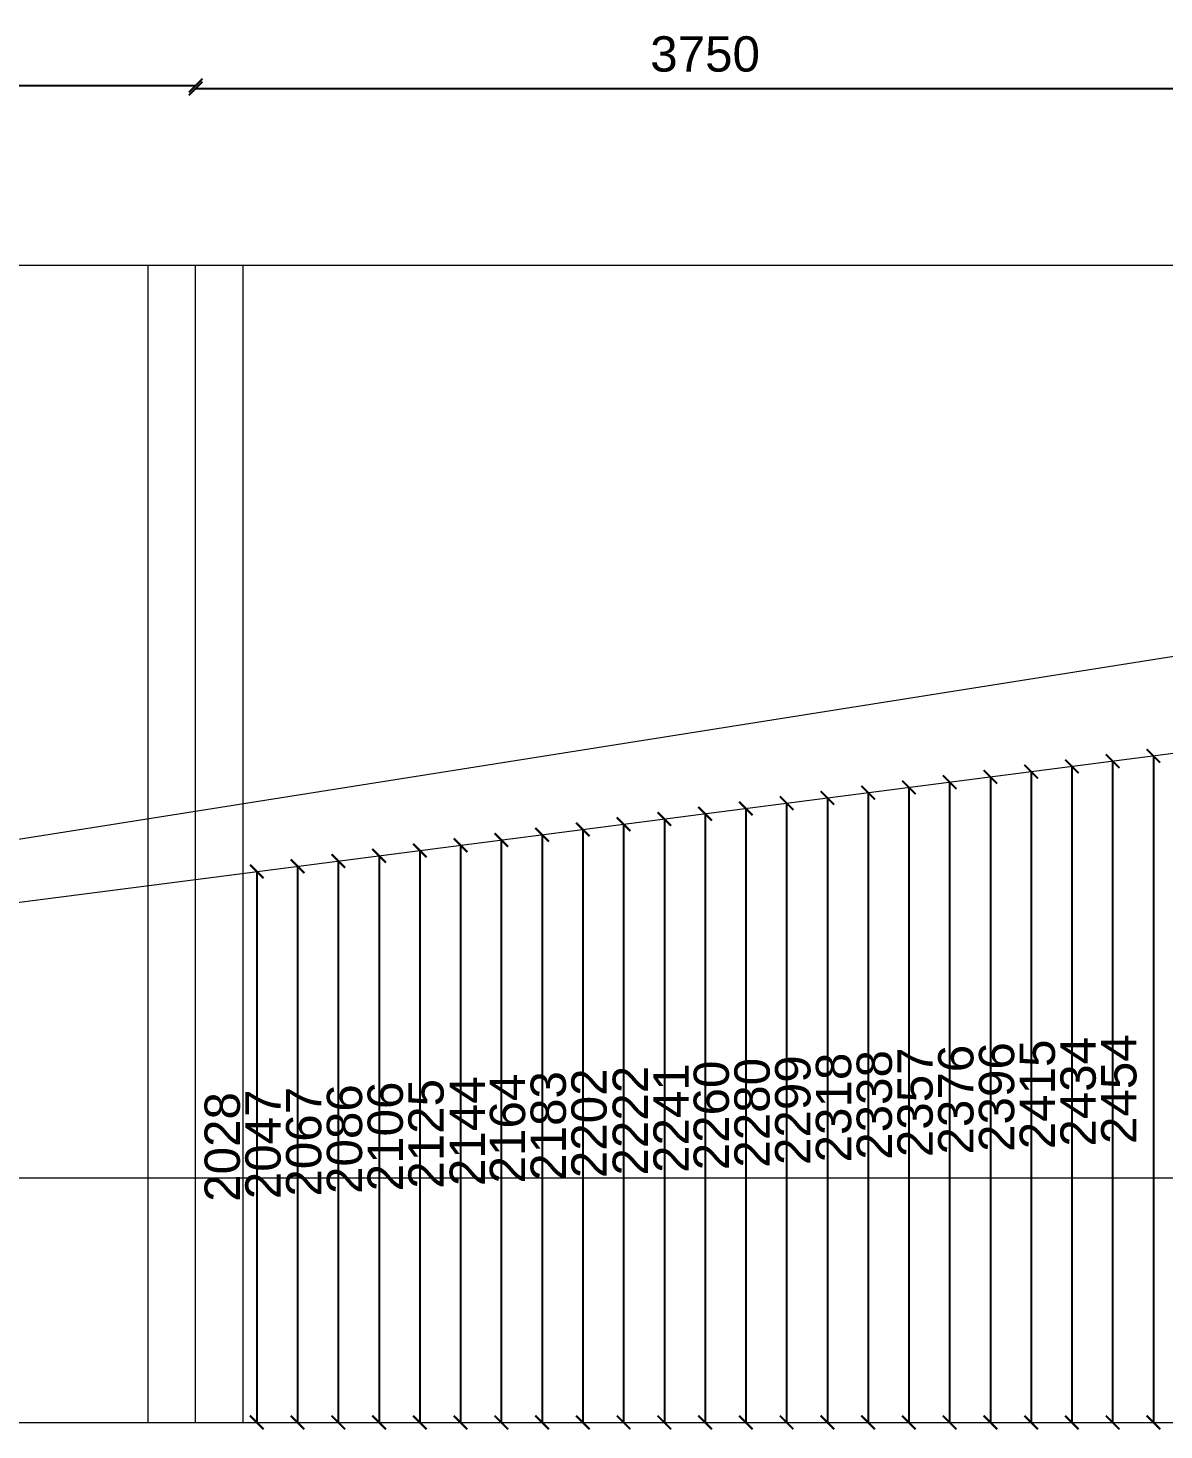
# Model space of a CAD drawing. Header units: inches. Extents: x -26151 to 62940, y -10194 to 246332.
# Drawn here: x -18248 to -17830, y 122421 to 122937 of the extents above; entities that cross this region are included whole.
import ezdxf

# ---------------------------------------------------------------- set-up
doc = ezdxf.new("R2010")
doc.units = ezdxf.units.IN
doc.header["$LTSCALE"] = 0.7
doc.header["$MEASUREMENT"] = 0
doc.layers.get('0').update_dxf_attribs({"lineweight": 13})
doc.layers.get('Defpoints').update_dxf_attribs({"lineweight": 5})
doc.layers.add('hach', color=9, linetype='Continuous', lineweight=9)
doc.styles.get("Standard").update_dxf_attribs({"font": 'arial.ttf', "height": 13})
doc.dimstyles.get("Standard").update_dxf_attribs({"dimtxt": 13, "dimasz": 5, "dimexe": 0.18, "dimexo": 0.0625, "dimgap": 6, "dimtad": 1, "dimdec": 0, "dimlfac": 10, "dimzin": 0, "dimdsep": 46, "dimtxsty": 'Standard', "dimblk": 'ARCHTICK', "dimcen": 0.09, "dimse1": 1, "dimse2": 1, "dimclrd": 1, "dimclre": 7, "dimclrt": 3, "dimadec": 0, "dimazin": 0, "dimtfac": 1, "dimtdec": 0, "dimtix": 1, "dimtofl": 0, "dimtmove": 0, "dimatfit": 3, "dimldrblk": 'ARCHTICK', "dimfxl": 0, "dimtolj": 1, "dimtzin": 0, "dimarcsym": 0})

# ---------------------------------------------------------------- blocks, each defined once
blk = doc.blocks.new('_ArchTick')
at = {"color": 0, "linetype": 'ByBlock', "lineweight": 0, "const_width": 0.15}
blk.add_lwpolyline([(-0.5, -0.5), (0.5, 0.5)], dxfattribs=at)
blk = doc.blocks.new('*D1726')
at = {"layer": 'Defpoints', "color": 0, "linetype": 'ByBlock', "lineweight": 30, "transparency": 16777216}
for p in [(-18185.98, 122916.2), (-18585.98, 122514.07), (-18185.98, 122424.07)]:
    blk.add_point(p, dxfattribs=at)
at = {"layer": 'hach', "color": 1, "linetype": 'ByBlock', "lineweight": -2, "transparency": 16777216}
blk.add_line((-18585.98, 122916.2), (-18185.98, 122916.2), dxfattribs=at)
at = {"layer": 'hach', "color": 1, "linetype": 'ByBlock', "lineweight": -2, "transparency": 16777216, "xscale": 5, "yscale": 5, "zscale": 5, "rotation": 180}
blk.add_blockref('_ArchTick', (-18585.98, 122916.2), dxfattribs=at)
at = {"layer": 'hach', "color": 1, "linetype": 'ByBlock', "lineweight": -2, "transparency": 16777216, "xscale": 5, "yscale": 5, "zscale": 5}
blk.add_blockref('_ArchTick', (-18185.98, 122916.2), dxfattribs=at)
at = {"layer": 'hach', "color": 3, "linetype": 'ByBlock', "transparency": 16777216, "insert": (-18385.98, 122928.84), "char_height": 13, "attachment_point": 5}
blk.add_mtext('\\A1;4000', dxfattribs=at)
blk = doc.blocks.new('*D1727')
at = {"layer": 'Defpoints', "color": 0, "linetype": 'ByBlock', "lineweight": 30, "transparency": 16777216}
for p in [(-17810.98, 122915.1), (-18185.98, 122514.07), (-17810.98, 122424.07)]:
    blk.add_point(p, dxfattribs=at)
at = {"layer": 'hach', "color": 1, "linetype": 'ByBlock', "lineweight": -2, "transparency": 16777216}
blk.add_line((-18185.98, 122915.1), (-17810.98, 122915.1), dxfattribs=at)
at = {"layer": 'hach', "color": 1, "linetype": 'ByBlock', "lineweight": -2, "transparency": 16777216, "xscale": 5, "yscale": 5, "zscale": 5, "rotation": 180}
blk.add_blockref('_ArchTick', (-18185.98, 122915.1), dxfattribs=at)
at = {"layer": 'hach', "color": 1, "linetype": 'ByBlock', "lineweight": -2, "transparency": 16777216, "xscale": 5, "yscale": 5, "zscale": 5}
blk.add_blockref('_ArchTick', (-17810.98, 122915.1), dxfattribs=at)
at = {"layer": 'hach', "color": 3, "linetype": 'ByBlock', "transparency": 16777216, "insert": (-17998.48, 122927.74), "char_height": 13, "attachment_point": 5}
blk.add_mtext('\\A1;3750', dxfattribs=at)
blk = doc.blocks.new('*D1731')
at = {"layer": 'Defpoints', "color": 0, "linetype": 'ByBlock', "lineweight": 30, "transparency": 16777216}
for p in [(-18163.48, 122626.88), (-18163.48, 122424.07), (-18163.48, 122424.07)]:
    blk.add_point(p, dxfattribs=at)
at = {"layer": 'hach', "color": 1, "linetype": 'ByBlock', "lineweight": -2, "transparency": 16777216}
blk.add_line((-18163.48, 122626.88), (-18163.48, 122424.07), dxfattribs=at)
at = {"layer": 'hach', "color": 1, "linetype": 'ByBlock', "lineweight": -2, "transparency": 16777216, "xscale": 5, "yscale": 5, "zscale": 5}
for p, rotation in [((-18163.48, 122626.88), 90), ((-18163.48, 122424.07), 270)]:
    blk.add_blockref('_ArchTick', p, dxfattribs=dict(at, rotation=rotation))
at = {"layer": 'hach', "color": 3, "linetype": 'ByBlock', "transparency": 16777216, "insert": (-18176.12, 122525.48), "char_height": 13, "attachment_point": 5, "rotation": 90}
blk.add_mtext('\\A1;2028', dxfattribs=at)
blk = doc.blocks.new('*D1732')
at = {"layer": 'Defpoints', "color": 0, "linetype": 'ByBlock', "lineweight": 30, "transparency": 16777216}
for p in [(-18148.48, 122628.82), (-18148.48, 122424.07), (-18148.48, 122424.07)]:
    blk.add_point(p, dxfattribs=at)
at = {"layer": 'hach', "color": 1, "linetype": 'ByBlock', "lineweight": -2, "transparency": 16777216}
blk.add_line((-18148.48, 122628.82), (-18148.48, 122424.07), dxfattribs=at)
at = {"layer": 'hach', "color": 1, "linetype": 'ByBlock', "lineweight": -2, "transparency": 16777216, "xscale": 5, "yscale": 5, "zscale": 5}
for p, rotation in [((-18148.48, 122628.82), 90), ((-18148.48, 122424.07), 270)]:
    blk.add_blockref('_ArchTick', p, dxfattribs=dict(at, rotation=rotation))
at = {"layer": 'hach', "color": 3, "linetype": 'ByBlock', "transparency": 16777216, "insert": (-18161.12, 122526.45), "char_height": 13, "attachment_point": 5, "rotation": 90}
blk.add_mtext('\\A1;2047', dxfattribs=at)
blk = doc.blocks.new('*D1733')
at = {"layer": 'Defpoints', "color": 0, "linetype": 'ByBlock', "lineweight": 30, "transparency": 16777216}
for p in [(-18133.48, 122630.75), (-18133.48, 122424.07), (-18133.48, 122424.07)]:
    blk.add_point(p, dxfattribs=at)
at = {"layer": 'hach', "color": 1, "linetype": 'ByBlock', "lineweight": -2, "transparency": 16777216}
blk.add_line((-18133.48, 122630.75), (-18133.48, 122424.07), dxfattribs=at)
at = {"layer": 'hach', "color": 1, "linetype": 'ByBlock', "lineweight": -2, "transparency": 16777216, "xscale": 5, "yscale": 5, "zscale": 5}
for p, rotation in [((-18133.48, 122630.75), 90), ((-18133.48, 122424.07), 270)]:
    blk.add_blockref('_ArchTick', p, dxfattribs=dict(at, rotation=rotation))
at = {"layer": 'hach', "color": 3, "linetype": 'ByBlock', "transparency": 16777216, "insert": (-18146.12, 122527.41), "char_height": 13, "attachment_point": 5, "rotation": 90}
blk.add_mtext('\\A1;2067', dxfattribs=at)
blk = doc.blocks.new('*D1734')
at = {"layer": 'Defpoints', "color": 0, "linetype": 'ByBlock', "lineweight": 30, "transparency": 16777216}
for p in [(-18118.48, 122632.69), (-18118.48, 122424.07), (-18118.48, 122424.07)]:
    blk.add_point(p, dxfattribs=at)
at = {"layer": 'hach', "color": 1, "linetype": 'ByBlock', "lineweight": -2, "transparency": 16777216}
blk.add_line((-18118.48, 122632.69), (-18118.48, 122424.07), dxfattribs=at)
at = {"layer": 'hach', "color": 1, "linetype": 'ByBlock', "lineweight": -2, "transparency": 16777216, "xscale": 5, "yscale": 5, "zscale": 5}
for p, rotation in [((-18118.48, 122632.69), 90), ((-18118.48, 122424.07), 270)]:
    blk.add_blockref('_ArchTick', p, dxfattribs=dict(at, rotation=rotation))
at = {"layer": 'hach', "color": 3, "linetype": 'ByBlock', "transparency": 16777216, "insert": (-18131.12, 122528.38), "char_height": 13, "attachment_point": 5, "rotation": 90}
blk.add_mtext('\\A1;2086', dxfattribs=at)
blk = doc.blocks.new('*D1735')
at = {"layer": 'Defpoints', "color": 0, "linetype": 'ByBlock', "lineweight": 30, "transparency": 16777216}
for p in [(-18103.48, 122634.62), (-18103.48, 122424.07), (-18103.48, 122424.07)]:
    blk.add_point(p, dxfattribs=at)
at = {"layer": 'hach', "color": 1, "linetype": 'ByBlock', "lineweight": -2, "transparency": 16777216}
blk.add_line((-18103.48, 122634.62), (-18103.48, 122424.07), dxfattribs=at)
at = {"layer": 'hach', "color": 1, "linetype": 'ByBlock', "lineweight": -2, "transparency": 16777216, "xscale": 5, "yscale": 5, "zscale": 5}
for p, rotation in [((-18103.48, 122634.62), 90), ((-18103.48, 122424.07), 270)]:
    blk.add_blockref('_ArchTick', p, dxfattribs=dict(at, rotation=rotation))
at = {"layer": 'hach', "color": 3, "linetype": 'ByBlock', "transparency": 16777216, "insert": (-18116.12, 122529.35), "char_height": 13, "attachment_point": 5, "rotation": 90}
blk.add_mtext('\\A1;2106', dxfattribs=at)
blk = doc.blocks.new('*D1736')
at = {"layer": 'Defpoints', "color": 0, "linetype": 'ByBlock', "lineweight": 30, "transparency": 16777216}
for p in [(-18088.48, 122636.56), (-18088.48, 122424.07), (-18088.48, 122424.07)]:
    blk.add_point(p, dxfattribs=at)
at = {"layer": 'hach', "color": 1, "linetype": 'ByBlock', "lineweight": -2, "transparency": 16777216}
blk.add_line((-18088.48, 122636.56), (-18088.48, 122424.07), dxfattribs=at)
at = {"layer": 'hach', "color": 1, "linetype": 'ByBlock', "lineweight": -2, "transparency": 16777216, "xscale": 5, "yscale": 5, "zscale": 5}
for p, rotation in [((-18088.48, 122636.56), 90), ((-18088.48, 122424.07), 270)]:
    blk.add_blockref('_ArchTick', p, dxfattribs=dict(at, rotation=rotation))
at = {"layer": 'hach', "color": 3, "linetype": 'ByBlock', "transparency": 16777216, "insert": (-18101.12, 122530.32), "char_height": 13, "attachment_point": 5, "rotation": 90}
blk.add_mtext('\\A1;2125', dxfattribs=at)
blk = doc.blocks.new('*D1737')
at = {"layer": 'Defpoints', "color": 0, "linetype": 'ByBlock', "lineweight": 30, "transparency": 16777216}
for p in [(-18073.48, 122638.49), (-18073.48, 122424.07), (-18073.48, 122424.07)]:
    blk.add_point(p, dxfattribs=at)
at = {"layer": 'hach', "color": 1, "linetype": 'ByBlock', "lineweight": -2, "transparency": 16777216}
blk.add_line((-18073.48, 122638.49), (-18073.48, 122424.07), dxfattribs=at)
at = {"layer": 'hach', "color": 1, "linetype": 'ByBlock', "lineweight": -2, "transparency": 16777216, "xscale": 5, "yscale": 5, "zscale": 5}
for p, rotation in [((-18073.48, 122638.49), 90), ((-18073.48, 122424.07), 270)]:
    blk.add_blockref('_ArchTick', p, dxfattribs=dict(at, rotation=rotation))
at = {"layer": 'hach', "color": 3, "linetype": 'ByBlock', "transparency": 16777216, "insert": (-18086.01, 122531.28), "char_height": 13, "attachment_point": 5, "rotation": 90}
blk.add_mtext('\\A1;2144', dxfattribs=at)
blk = doc.blocks.new('*D1738')
at = {"layer": 'Defpoints', "color": 0, "linetype": 'ByBlock', "lineweight": 30, "transparency": 16777216}
for p in [(-18058.48, 122640.43), (-18058.48, 122424.07), (-18058.48, 122424.07)]:
    blk.add_point(p, dxfattribs=at)
at = {"layer": 'hach', "color": 1, "linetype": 'ByBlock', "lineweight": -2, "transparency": 16777216}
blk.add_line((-18058.48, 122640.43), (-18058.48, 122424.07), dxfattribs=at)
at = {"layer": 'hach', "color": 1, "linetype": 'ByBlock', "lineweight": -2, "transparency": 16777216, "xscale": 5, "yscale": 5, "zscale": 5}
for p, rotation in [((-18058.48, 122640.43), 90), ((-18058.48, 122424.07), 270)]:
    blk.add_blockref('_ArchTick', p, dxfattribs=dict(at, rotation=rotation))
at = {"layer": 'hach', "color": 3, "linetype": 'ByBlock', "transparency": 16777216, "insert": (-18071.12, 122532.25), "char_height": 13, "attachment_point": 5, "rotation": 90}
blk.add_mtext('\\A1;2164', dxfattribs=at)
blk = doc.blocks.new('*D1739')
at = {"layer": 'Defpoints', "color": 0, "linetype": 'ByBlock', "lineweight": 30, "transparency": 16777216}
for p in [(-18043.48, 122642.36), (-18043.48, 122424.07), (-18043.48, 122424.07)]:
    blk.add_point(p, dxfattribs=at)
at = {"layer": 'hach', "color": 1, "linetype": 'ByBlock', "lineweight": -2, "transparency": 16777216}
blk.add_line((-18043.48, 122642.36), (-18043.48, 122424.07), dxfattribs=at)
at = {"layer": 'hach', "color": 1, "linetype": 'ByBlock', "lineweight": -2, "transparency": 16777216, "xscale": 5, "yscale": 5, "zscale": 5}
for p, rotation in [((-18043.48, 122642.36), 90), ((-18043.48, 122424.07), 270)]:
    blk.add_blockref('_ArchTick', p, dxfattribs=dict(at, rotation=rotation))
at = {"layer": 'hach', "color": 3, "linetype": 'ByBlock', "transparency": 16777216, "insert": (-18056.12, 122533.22), "char_height": 13, "attachment_point": 5, "rotation": 90}
blk.add_mtext('\\A1;2183', dxfattribs=at)
blk = doc.blocks.new('*D1740')
at = {"layer": 'Defpoints', "color": 0, "linetype": 'ByBlock', "lineweight": 30, "transparency": 16777216}
for p in [(-18028.48, 122644.3), (-18028.48, 122424.07), (-18028.48, 122424.07)]:
    blk.add_point(p, dxfattribs=at)
at = {"layer": 'hach', "color": 1, "linetype": 'ByBlock', "lineweight": -2, "transparency": 16777216}
blk.add_line((-18028.48, 122644.3), (-18028.48, 122424.07), dxfattribs=at)
at = {"layer": 'hach', "color": 1, "linetype": 'ByBlock', "lineweight": -2, "transparency": 16777216, "xscale": 5, "yscale": 5, "zscale": 5}
for p, rotation in [((-18028.48, 122644.3), 90), ((-18028.48, 122424.07), 270)]:
    blk.add_blockref('_ArchTick', p, dxfattribs=dict(at, rotation=rotation))
at = {"layer": 'hach', "color": 3, "linetype": 'ByBlock', "transparency": 16777216, "insert": (-18041.12, 122534.19), "char_height": 13, "attachment_point": 5, "rotation": 90}
blk.add_mtext('\\A1;2202', dxfattribs=at)
blk = doc.blocks.new('*D1741')
at = {"layer": 'Defpoints', "color": 0, "linetype": 'ByBlock', "lineweight": 30, "transparency": 16777216}
for p in [(-18013.48, 122646.23), (-18013.48, 122424.07), (-18013.48, 122424.07)]:
    blk.add_point(p, dxfattribs=at)
at = {"layer": 'hach', "color": 1, "linetype": 'ByBlock', "lineweight": -2, "transparency": 16777216}
blk.add_line((-18013.48, 122646.23), (-18013.48, 122424.07), dxfattribs=at)
at = {"layer": 'hach', "color": 1, "linetype": 'ByBlock', "lineweight": -2, "transparency": 16777216, "xscale": 5, "yscale": 5, "zscale": 5}
for p, rotation in [((-18013.48, 122646.23), 90), ((-18013.48, 122424.07), 270)]:
    blk.add_blockref('_ArchTick', p, dxfattribs=dict(at, rotation=rotation))
at = {"layer": 'hach', "color": 3, "linetype": 'ByBlock', "transparency": 16777216, "insert": (-18026.01, 122535.15), "char_height": 13, "attachment_point": 5, "rotation": 90}
blk.add_mtext('\\A1;2222', dxfattribs=at)
blk = doc.blocks.new('*D1742')
at = {"layer": 'Defpoints', "color": 0, "linetype": 'ByBlock', "lineweight": 30, "transparency": 16777216}
for p in [(-17998.48, 122648.17), (-17998.48, 122424.07), (-17998.48, 122424.07)]:
    blk.add_point(p, dxfattribs=at)
at = {"layer": 'hach', "color": 1, "linetype": 'ByBlock', "lineweight": -2, "transparency": 16777216}
blk.add_line((-17998.48, 122648.17), (-17998.48, 122424.07), dxfattribs=at)
at = {"layer": 'hach', "color": 1, "linetype": 'ByBlock', "lineweight": -2, "transparency": 16777216, "xscale": 5, "yscale": 5, "zscale": 5}
for p, rotation in [((-17998.48, 122648.17), 90), ((-17998.48, 122424.07), 270)]:
    blk.add_blockref('_ArchTick', p, dxfattribs=dict(at, rotation=rotation))
at = {"layer": 'hach', "color": 3, "linetype": 'ByBlock', "transparency": 16777216, "insert": (-18011.01, 122536.12), "char_height": 13, "attachment_point": 5, "rotation": 90}
blk.add_mtext('\\A1;2241', dxfattribs=at)
blk = doc.blocks.new('*D1743')
at = {"layer": 'Defpoints', "color": 0, "linetype": 'ByBlock', "lineweight": 30, "transparency": 16777216}
for p in [(-17983.48, 122650.1), (-17983.48, 122424.07), (-17983.48, 122424.07)]:
    blk.add_point(p, dxfattribs=at)
at = {"layer": 'hach', "color": 1, "linetype": 'ByBlock', "lineweight": -2, "transparency": 16777216}
blk.add_line((-17983.48, 122650.1), (-17983.48, 122424.07), dxfattribs=at)
at = {"layer": 'hach', "color": 1, "linetype": 'ByBlock', "lineweight": -2, "transparency": 16777216, "xscale": 5, "yscale": 5, "zscale": 5}
for p, rotation in [((-17983.48, 122650.1), 90), ((-17983.48, 122424.07), 270)]:
    blk.add_blockref('_ArchTick', p, dxfattribs=dict(at, rotation=rotation))
at = {"layer": 'hach', "color": 3, "linetype": 'ByBlock', "transparency": 16777216, "insert": (-17996.12, 122537.09), "char_height": 13, "attachment_point": 5, "rotation": 90}
blk.add_mtext('\\A1;2260', dxfattribs=at)
blk = doc.blocks.new('*D1744')
at = {"layer": 'Defpoints', "color": 0, "linetype": 'ByBlock', "lineweight": 30, "transparency": 16777216}
for p in [(-17968.48, 122652.04), (-17968.48, 122424.07), (-17968.48, 122424.07)]:
    blk.add_point(p, dxfattribs=at)
at = {"layer": 'hach', "color": 1, "linetype": 'ByBlock', "lineweight": -2, "transparency": 16777216}
blk.add_line((-17968.48, 122652.04), (-17968.48, 122424.07), dxfattribs=at)
at = {"layer": 'hach', "color": 1, "linetype": 'ByBlock', "lineweight": -2, "transparency": 16777216, "xscale": 5, "yscale": 5, "zscale": 5}
for p, rotation in [((-17968.48, 122652.04), 90), ((-17968.48, 122424.07), 270)]:
    blk.add_blockref('_ArchTick', p, dxfattribs=dict(at, rotation=rotation))
at = {"layer": 'hach', "color": 3, "linetype": 'ByBlock', "transparency": 16777216, "insert": (-17981.12, 122538.06), "char_height": 13, "attachment_point": 5, "rotation": 90}
blk.add_mtext('\\A1;2280', dxfattribs=at)
blk = doc.blocks.new('*D1745')
at = {"layer": 'Defpoints', "color": 0, "linetype": 'ByBlock', "lineweight": 30, "transparency": 16777216}
for p in [(-17953.48, 122653.97), (-17953.48, 122424.07), (-17953.48, 122424.07)]:
    blk.add_point(p, dxfattribs=at)
at = {"layer": 'hach', "color": 1, "linetype": 'ByBlock', "lineweight": -2, "transparency": 16777216}
blk.add_line((-17953.48, 122653.97), (-17953.48, 122424.07), dxfattribs=at)
at = {"layer": 'hach', "color": 1, "linetype": 'ByBlock', "lineweight": -2, "transparency": 16777216, "xscale": 5, "yscale": 5, "zscale": 5}
for p, rotation in [((-17953.48, 122653.97), 90), ((-17953.48, 122424.07), 270)]:
    blk.add_blockref('_ArchTick', p, dxfattribs=dict(at, rotation=rotation))
at = {"layer": 'hach', "color": 3, "linetype": 'ByBlock', "transparency": 16777216, "insert": (-17966.12, 122539.02), "char_height": 13, "attachment_point": 5, "rotation": 90}
blk.add_mtext('\\A1;2299', dxfattribs=at)
blk = doc.blocks.new('*D1746')
at = {"layer": 'Defpoints', "color": 0, "linetype": 'ByBlock', "lineweight": 30, "transparency": 16777216}
for p in [(-17938.48, 122655.91), (-17938.48, 122424.07), (-17938.48, 122424.07)]:
    blk.add_point(p, dxfattribs=at)
at = {"layer": 'hach', "color": 1, "linetype": 'ByBlock', "lineweight": -2, "transparency": 16777216}
blk.add_line((-17938.48, 122655.91), (-17938.48, 122424.07), dxfattribs=at)
at = {"layer": 'hach', "color": 1, "linetype": 'ByBlock', "lineweight": -2, "transparency": 16777216, "xscale": 5, "yscale": 5, "zscale": 5}
for p, rotation in [((-17938.48, 122655.91), 90), ((-17938.48, 122424.07), 270)]:
    blk.add_blockref('_ArchTick', p, dxfattribs=dict(at, rotation=rotation))
at = {"layer": 'hach', "color": 3, "linetype": 'ByBlock', "transparency": 16777216, "insert": (-17951.12, 122539.99), "char_height": 13, "attachment_point": 5, "rotation": 90}
blk.add_mtext('\\A1;2318', dxfattribs=at)
blk = doc.blocks.new('*D1747')
at = {"layer": 'Defpoints', "color": 0, "linetype": 'ByBlock', "lineweight": 30, "transparency": 16777216}
for p in [(-17923.48, 122657.84), (-17923.48, 122424.07), (-17923.48, 122424.07)]:
    blk.add_point(p, dxfattribs=at)
at = {"layer": 'hach', "color": 1, "linetype": 'ByBlock', "lineweight": -2, "transparency": 16777216}
blk.add_line((-17923.48, 122657.84), (-17923.48, 122424.07), dxfattribs=at)
at = {"layer": 'hach', "color": 1, "linetype": 'ByBlock', "lineweight": -2, "transparency": 16777216, "xscale": 5, "yscale": 5, "zscale": 5}
for p, rotation in [((-17923.48, 122657.84), 90), ((-17923.48, 122424.07), 270)]:
    blk.add_blockref('_ArchTick', p, dxfattribs=dict(at, rotation=rotation))
at = {"layer": 'hach', "color": 3, "linetype": 'ByBlock', "transparency": 16777216, "insert": (-17936.12, 122540.96), "char_height": 13, "attachment_point": 5, "rotation": 90}
blk.add_mtext('\\A1;2338', dxfattribs=at)
blk = doc.blocks.new('*D1748')
at = {"layer": 'Defpoints', "color": 0, "linetype": 'ByBlock', "lineweight": 30, "transparency": 16777216}
for p in [(-17908.48, 122659.78), (-17908.48, 122424.07), (-17908.48, 122424.07)]:
    blk.add_point(p, dxfattribs=at)
at = {"layer": 'hach', "color": 1, "linetype": 'ByBlock', "lineweight": -2, "transparency": 16777216}
blk.add_line((-17908.48, 122659.78), (-17908.48, 122424.07), dxfattribs=at)
at = {"layer": 'hach', "color": 1, "linetype": 'ByBlock', "lineweight": -2, "transparency": 16777216, "xscale": 5, "yscale": 5, "zscale": 5}
for p, rotation in [((-17908.48, 122659.78), 90), ((-17908.48, 122424.07), 270)]:
    blk.add_blockref('_ArchTick', p, dxfattribs=dict(at, rotation=rotation))
at = {"layer": 'hach', "color": 3, "linetype": 'ByBlock', "transparency": 16777216, "insert": (-17921.12, 122541.93), "char_height": 13, "attachment_point": 5, "rotation": 90}
blk.add_mtext('\\A1;2357', dxfattribs=at)
blk = doc.blocks.new('*D1749')
at = {"layer": 'Defpoints', "color": 0, "linetype": 'ByBlock', "lineweight": 30, "transparency": 16777216}
for p in [(-17893.48, 122661.71), (-17893.48, 122424.07), (-17893.48, 122424.07)]:
    blk.add_point(p, dxfattribs=at)
at = {"layer": 'hach', "color": 1, "linetype": 'ByBlock', "lineweight": -2, "transparency": 16777216}
blk.add_line((-17893.48, 122661.71), (-17893.48, 122424.07), dxfattribs=at)
at = {"layer": 'hach', "color": 1, "linetype": 'ByBlock', "lineweight": -2, "transparency": 16777216, "xscale": 5, "yscale": 5, "zscale": 5}
for p, rotation in [((-17893.48, 122661.71), 90), ((-17893.48, 122424.07), 270)]:
    blk.add_blockref('_ArchTick', p, dxfattribs=dict(at, rotation=rotation))
at = {"layer": 'hach', "color": 3, "linetype": 'ByBlock', "transparency": 16777216, "insert": (-17906.12, 122542.89), "char_height": 13, "attachment_point": 5, "rotation": 90}
blk.add_mtext('\\A1;2376', dxfattribs=at)
blk = doc.blocks.new('*D1750')
at = {"layer": 'Defpoints', "color": 0, "linetype": 'ByBlock', "lineweight": 30, "transparency": 16777216}
for p in [(-17878.48, 122663.65), (-17878.48, 122424.07), (-17878.48, 122424.07)]:
    blk.add_point(p, dxfattribs=at)
at = {"layer": 'hach', "color": 1, "linetype": 'ByBlock', "lineweight": -2, "transparency": 16777216}
blk.add_line((-17878.48, 122663.65), (-17878.48, 122424.07), dxfattribs=at)
at = {"layer": 'hach', "color": 1, "linetype": 'ByBlock', "lineweight": -2, "transparency": 16777216, "xscale": 5, "yscale": 5, "zscale": 5}
for p, rotation in [((-17878.48, 122663.65), 90), ((-17878.48, 122424.07), 270)]:
    blk.add_blockref('_ArchTick', p, dxfattribs=dict(at, rotation=rotation))
at = {"layer": 'hach', "color": 3, "linetype": 'ByBlock', "transparency": 16777216, "insert": (-17891.12, 122543.86), "char_height": 13, "attachment_point": 5, "rotation": 90}
blk.add_mtext('\\A1;2396', dxfattribs=at)
blk = doc.blocks.new('*D1751')
at = {"layer": 'Defpoints', "color": 0, "linetype": 'ByBlock', "lineweight": 30, "transparency": 16777216}
for p in [(-17863.48, 122665.58), (-17863.48, 122424.07), (-17863.48, 122424.07)]:
    blk.add_point(p, dxfattribs=at)
at = {"layer": 'hach', "color": 1, "linetype": 'ByBlock', "lineweight": -2, "transparency": 16777216}
blk.add_line((-17863.48, 122665.58), (-17863.48, 122424.07), dxfattribs=at)
at = {"layer": 'hach', "color": 1, "linetype": 'ByBlock', "lineweight": -2, "transparency": 16777216, "xscale": 5, "yscale": 5, "zscale": 5}
for p, rotation in [((-17863.48, 122665.58), 90), ((-17863.48, 122424.07), 270)]:
    blk.add_blockref('_ArchTick', p, dxfattribs=dict(at, rotation=rotation))
at = {"layer": 'hach', "color": 3, "linetype": 'ByBlock', "transparency": 16777216, "insert": (-17876.12, 122544.83), "char_height": 13, "attachment_point": 5, "rotation": 90}
blk.add_mtext('\\A1;2415', dxfattribs=at)
blk = doc.blocks.new('*D1752')
at = {"layer": 'Defpoints', "color": 0, "linetype": 'ByBlock', "lineweight": 30, "transparency": 16777216}
for p in [(-17848.48, 122667.52), (-17848.48, 122424.07), (-17848.48, 122424.07)]:
    blk.add_point(p, dxfattribs=at)
at = {"layer": 'hach', "color": 1, "linetype": 'ByBlock', "lineweight": -2, "transparency": 16777216}
blk.add_line((-17848.48, 122667.52), (-17848.48, 122424.07), dxfattribs=at)
at = {"layer": 'hach', "color": 1, "linetype": 'ByBlock', "lineweight": -2, "transparency": 16777216, "xscale": 5, "yscale": 5, "zscale": 5}
for p, rotation in [((-17848.48, 122667.52), 90), ((-17848.48, 122424.07), 270)]:
    blk.add_blockref('_ArchTick', p, dxfattribs=dict(at, rotation=rotation))
at = {"layer": 'hach', "color": 3, "linetype": 'ByBlock', "transparency": 16777216, "insert": (-17861.12, 122545.8), "char_height": 13, "attachment_point": 5, "rotation": 90}
blk.add_mtext('\\A1;2434', dxfattribs=at)
blk = doc.blocks.new('*D1753')
at = {"layer": 'Defpoints', "color": 0, "linetype": 'ByBlock', "lineweight": 30, "transparency": 16777216}
for p in [(-17833.48, 122669.45), (-17833.48, 122424.07), (-17833.48, 122424.07)]:
    blk.add_point(p, dxfattribs=at)
at = {"layer": 'hach', "color": 1, "linetype": 'ByBlock', "lineweight": -2, "transparency": 16777216}
blk.add_line((-17833.48, 122669.45), (-17833.48, 122424.07), dxfattribs=at)
at = {"layer": 'hach', "color": 1, "linetype": 'ByBlock', "lineweight": -2, "transparency": 16777216, "xscale": 5, "yscale": 5, "zscale": 5}
for p, rotation in [((-17833.48, 122669.45), 90), ((-17833.48, 122424.07), 270)]:
    blk.add_blockref('_ArchTick', p, dxfattribs=dict(at, rotation=rotation))
at = {"layer": 'hach', "color": 3, "linetype": 'ByBlock', "transparency": 16777216, "insert": (-17846.12, 122546.76), "char_height": 13, "attachment_point": 5, "rotation": 90}
blk.add_mtext('\\A1;2454', dxfattribs=at)

msp = doc.modelspace()

# ---------------------------------------------------------------- linework, layer by layer
at = {"layer": 'hach', "color": 4, "linetype": 'ByBlock'}
for p, q in [((-19037.98, 122850.05), (-16448.98, 122850.05)), ((-18203.48, 122424.07), (-18203.48, 122850.07)), ((-18185.98, 122424.07), (-18185.98, 122850.07)), ((-18168.48, 122424.07), (-18168.48, 122850.07)), ((-19037.98, 122514.07), (-16448.98, 122514.07)), ((-19037.98, 122424.07), (-16448.98, 122424.07))]:
    msp.add_line(p, q, dxfattribs=at)
at = {"layer": 'hach', "color": 2, "linetype": 'ByBlock'}
msp.add_line((-19037.98, 122514.07), (-16918.48, 122850.05), dxfattribs=at)
at = {"layer": 'hach', "color": 5, "linetype": 'ByBlock'}
for p, q in [((-17848.48, 122424.07), (-17848.48, 122667.52)), ((-17833.48, 122424.07), (-17833.48, 122669.45)), ((-17878.48, 122424.07), (-17878.48, 122663.65)), ((-17863.48, 122424.07), (-17863.48, 122665.58)), ((-17923.48, 122424.07), (-17923.48, 122657.84)), ((-17908.48, 122424.07), (-17908.48, 122659.78)), ((-17893.48, 122424.07), (-17893.48, 122661.71)), ((-17968.48, 122424.07), (-17968.48, 122652.04)), ((-17953.48, 122424.07), (-17953.48, 122653.97)), ((-17938.48, 122424.07), (-17938.48, 122655.91)), ((-17998.48, 122424.07), (-17998.48, 122648.17)), ((-17983.48, 122424.07), (-17983.48, 122650.1)), ((-18043.48, 122424.07), (-18043.48, 122642.36)), ((-18028.48, 122424.07), (-18028.48, 122644.3)), ((-18013.48, 122424.07), (-18013.48, 122646.23)), ((-18088.48, 122424.07), (-18088.48, 122636.56)), ((-18073.48, 122424.07), (-18073.48, 122638.49)), ((-18058.48, 122424.07), (-18058.48, 122640.43)), ((-18118.48, 122424.07), (-18118.48, 122632.69)), ((-18103.48, 122424.07), (-18103.48, 122634.62)), ((-18163.48, 122424.07), (-18163.48, 122626.88)), ((-18148.48, 122424.07), (-18148.48, 122628.82)), ((-18133.48, 122424.07), (-18133.48, 122630.75))]:
    msp.add_line(p, q, dxfattribs=at)
at = {"layer": 'hach', "color": 1, "linetype": 'ByBlock'}
msp.add_lwpolyline([(-19037.98, 122514.07), (-18585.98, 122572.38), (-18185.98, 122623.98), (-17810.98, 122672.36), (-17435.98, 122720.73), (-16900.98, 122789.75), (-16448.98, 122850.05)], dxfattribs=at)

# ---------------------------------------------------------------- dimensions: what is measured, and where the dimension line sits
at = {"layer": 'hach', "color": 4, "linetype": 'ByBlock'}
for base, p1, p2, picture, middle in [((-18185.98, 122916.2), (-18585.98, 122514.07), (-18185.98, 122424.07), '*D1726', (-18385.98, 122928.84)), ((-17810.98, 122915.1), (-18185.98, 122514.07), (-17810.98, 122424.07), '*D1727', (-17998.48, 122927.74))]:
    dim = msp.add_linear_dim(base=base, p1=p1, p2=p2, dimstyle='Standard', dxfattribs=at)
    dim.commit()
    dim.dimension.update_dxf_attribs({"geometry": picture, "text_midpoint": middle})
at = {"layer": 'hach', "color": 1, "linetype": 'ByBlock'}
for base, p1, p2, picture, middle in [((-17863.48, 122424.07), (-17863.48, 122665.58), (-17863.48, 122424.07), '*D1751', (-17876.12, 122544.83)), ((-17848.4789, 122424.0739), (-17848.4789, 122667.5194), (-17848.4789, 122424.0739), '*D1752', (-17861.1208, 122545.7967)), ((-17833.48, 122424.07), (-17833.48, 122669.45), (-17833.48, 122424.07), '*D1753', (-17846.12, 122546.76)), ((-17908.48, 122424.07), (-17908.48, 122659.78), (-17908.48, 122424.07), '*D1748', (-17921.12, 122541.93)), ((-17893.48, 122424.07), (-17893.48, 122661.71), (-17893.48, 122424.07), '*D1749', (-17906.12, 122542.89)), ((-17878.48, 122424.07), (-17878.48, 122663.65), (-17878.48, 122424.07), '*D1750', (-17891.12, 122543.86)), ((-17938.48, 122424.07), (-17938.48, 122655.91), (-17938.48, 122424.07), '*D1746', (-17951.12, 122539.99)), ((-17923.48, 122424.07), (-17923.48, 122657.84), (-17923.48, 122424.07), '*D1747', (-17936.12, 122540.96)), ((-17983.48, 122424.07), (-17983.48, 122650.1), (-17983.48, 122424.07), '*D1743', (-17996.12, 122537.09)), ((-17968.48, 122424.07), (-17968.48, 122652.04), (-17968.48, 122424.07), '*D1744', (-17981.12, 122538.06)), ((-17953.48, 122424.07), (-17953.48, 122653.97), (-17953.48, 122424.07), '*D1745', (-17966.12, 122539.02)), ((-18028.48, 122424.07), (-18028.48, 122644.3), (-18028.48, 122424.07), '*D1740', (-18041.12, 122534.19)), ((-18013.48, 122424.07), (-18013.48, 122646.23), (-18013.48, 122424.07), '*D1741', (-18026.01, 122535.15)), ((-17998.48, 122424.07), (-17998.48, 122648.17), (-17998.48, 122424.07), '*D1742', (-18011.01, 122536.12)), ((-18058.48, 122424.07), (-18058.48, 122640.43), (-18058.48, 122424.07), '*D1738', (-18071.12, 122532.25)), ((-18043.48, 122424.07), (-18043.48, 122642.36), (-18043.48, 122424.07), '*D1739', (-18056.12, 122533.22)), ((-18103.4789, 122424.0739), (-18103.4789, 122634.6244), (-18103.4789, 122424.0739), '*D1735', (-18116.1163, 122529.3492)), ((-18088.48, 122424.07), (-18088.48, 122636.56), (-18088.48, 122424.07), '*D1736', (-18101.12, 122530.32)), ((-18073.48, 122424.07), (-18073.48, 122638.49), (-18073.48, 122424.07), '*D1737', (-18086.01, 122531.28)), ((-18148.4789, 122424.0739), (-18148.4789, 122628.8194), (-18148.4789, 122424.0739), '*D1732', (-18161.1163, 122526.4467)), ((-18133.48, 122424.07), (-18133.48, 122630.75), (-18133.48, 122424.07), '*D1733', (-18146.12, 122527.41)), ((-18118.48, 122424.07), (-18118.48, 122632.69), (-18118.48, 122424.07), '*D1734', (-18131.12, 122528.38)), ((-18163.48, 122424.07), (-18163.48, 122626.88), (-18163.48, 122424.07), '*D1731', (-18176.12, 122525.48))]:
    dim = msp.add_linear_dim(base=base, p1=p1, p2=p2, angle=90, dimstyle='Standard', dxfattribs=at)
    dim.commit()
    dim.dimension.update_dxf_attribs({"geometry": picture, "text_midpoint": middle})

doc.saveas('drawing.dxf')
